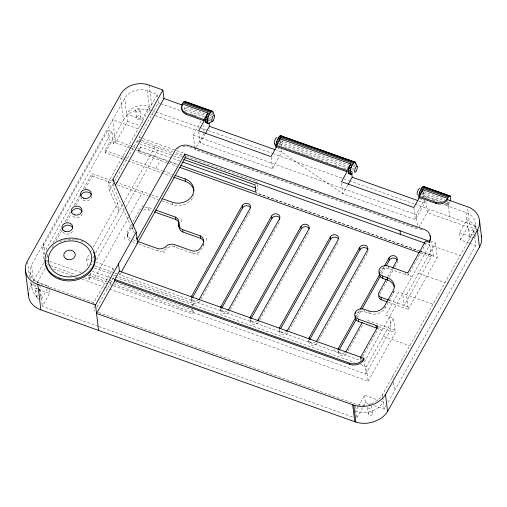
<?xml version="1.0" encoding="UTF-8"?>
<svg xmlns="http://www.w3.org/2000/svg" width="507" height="507" viewBox="0 0 507 507"><rect width="100%" height="100%" fill="white"/><g stroke="black" fill="none" stroke-linecap="round" stroke-linejoin="round"><path stroke-width="0.38" stroke-dasharray="2.54 1.9" d="M283.242 139.919L281.049 146.048L284.015 147.106M423.231 191.779L423.858 196.944L421.9 196.247L424.093 190.119M204.67 117.161L183.94 109.772L185.074 106.603L205.804 113.986M279.091 145.351L280.935 140.762L348.556 164.864M443.866 204.074L448.308 205.658L449.982 201.609M47.658 288.191L48.805 286.138L33.506 280.688L31.605 264.946L124.735 98.333A16.972 14.038 -6.9 0 1 147.296 90.797L157.404 94.397L157.778 97.477M81.31 272.652L44.001 259.356L42.537 247.245L107.978 130.179L111.895 131.573L113.359 143.684L109.449 142.29L107.978 130.179M46.631 250.154L46.454 248.639L111.895 131.573M53.21 242.891L60.878 229.177M65.092 221.629L70.46 212.027M74.295 205.164L79.662 195.563M83.503 188.699L91.938 173.609L111.838 180.701M123.049 159.135L105.222 152.784L104.93 150.364L109.449 142.29M28.931 290.226A21.338 17.65 -6.9 0 1 30.604 286.271L32.144 283.514M33.684 280.758L44.47 261.466M46.397 258.025L48.323 254.577M52.177 247.689L53.717 244.932M56.024 240.8L61.803 230.463M66.81 221.508L71.043 213.929M75.67 205.658L80.29 197.394M84.91 189.124L92.23 176.03L91.938 173.609M105.222 152.784L123.429 120.216L120.355 94.784M47.544 261.416L46.061 264.071L49.768 265.395M113.359 143.684L115.241 140.312L112.75 119.728L138.183 128.791M37.303 288.99L34.387 287.951L37.005 283.261M37.379 282.589L46.352 266.492L48.59 267.29M47.278 288.87L41.549 299.124A16.972 14.038 -6.9 0 1 38.995 297.977M141.941 119.525L149.204 106.54A16.972 14.038 -6.9 0 0 126.642 114.075L141.941 119.525L142.467 123.885M108.485 181.905L117.833 202.958L118.86 211.438L109.512 190.385L108.485 181.905L157.404 94.397M98.257 326.293L42.423 306.386L49.686 293.407L49.242 289.77M109.512 190.385L114.151 182.095M114.538 181.405L137.327 140.635L138.791 141.155M138.373 141.713L139.501 139.691L139.21 137.27L158.431 102.877L158.152 100.563M133.233 226.844L132.08 228.911L113.91 187.97L114.677 186.595M167.006 162.804L138.791 152.746L138.5 150.326L140.382 146.954L179.751 160.985M138.791 152.746L140.673 149.375L140.382 146.954M87.458 265.826L86.608 258.824L89.688 253.304M90.075 252.613L91.621 249.856M93.161 247.099L117.833 202.958M92.578 258.45L93.738 256.371M95.671 252.917L123.081 203.89M123.461 203.199L154.933 146.91M96.482 259.863L125.736 207.528M126.123 206.837L158.843 148.304M84.644 277.823L89.099 279.408L88.807 276.987L90.664 273.666L114.531 282.171M89.099 279.408L90.956 276.087L90.664 273.666M94.866 277.481L128.613 217.116M128.993 216.432L142.797 191.741M155.795 168.489L160.307 160.415M130.141 240.945A7.675 6.344 -6.9 0 1 127.713 234.259L127.422 231.832L131.573 224.411M133.081 221.717L139.488 210.247A7.675 6.344 -6.9 0 1 141.155 208.688M127.713 234.259L132.619 225.488M94.042 304.986L93.763 302.679L113.017 268.235L92.477 260.915M97.097 307.02L114.043 276.714L113.853 275.168M194.751 148.152L193.173 135.154L200.975 121.205M377.899 327.085L378.121 328.897L360.433 360.54L119.81 274.788L120.97 272.715M196.051 147.689L194.935 149.685L417.952 229.164M196.418 147.024L204.22 133.075L203.294 125.432M281.505 149.831L281.784 152.106L272.5 168.711L200.119 142.911L204.942 134.279M203.928 244.025A7.656 6.331 -6.9 0 1 203.611 245.375L200.829 250.357A7.003 5.792 -6.9 0 1 192.172 253.247L174.566 246.972A7.763 6.42 -6.9 0 0 166.841 248.202A7.675 6.344 -6.9 0 1 158.19 251.092L138.202 243.968M255.37 184.218L256.878 181.525L186.303 156.371M191.982 306.006L193.465 303.351L118.125 276.505M256.624 190.809L257.759 188.788L257.226 184.428M113.422 285.758L192.489 313.941L194.346 310.62L115.279 282.437M200.962 299.193L250.407 210.741A4.341 3.587 -6.9 0 0 250.756 209.835M230.305 309.65L279.75 221.198M259.647 320.113L309.093 231.661A4.341 3.587 -6.9 0 0 309.441 230.755M347.751 185.175L342.922 193.807L281.784 152.106L276.556 150.243M288.99 330.57L338.435 242.118A4.341 3.587 -6.9 0 0 338.784 241.212M318.339 341.027L367.784 252.575A4.341 3.587 -6.9 0 0 368.126 251.668M356.174 316.558L359.647 310.341M380.51 273.026L383.983 266.809M357.239 317.597L361.485 309.999M381.575 274.065L385.827 266.467M417.489 225.342L416.19 214.632L424.359 200.018M341.642 183.211L342.922 193.807L415.309 219.607L424.587 202.996L424.226 199.973M387.703 276.949L392.266 268.78M348.049 350.831L362.537 324.917M379.623 294.345L387.234 280.732M389.515 276.645L394.465 267.797M394.845 267.119L397.127 263.032A4.341 3.587 -6.9 0 0 397.532 261.187M418.693 227.833L429.087 209.239M356.573 313.313A6.509 5.387 -6.9 0 1 364.311 311.64L369.197 313.383A11.934 9.874 -6.9 0 0 385.067 308.085L393.419 293.141A11.934 9.874 -6.9 0 0 394.37 290.644M379.268 272.715A6.509 5.387 -6.9 0 1 388.444 268.469L406.05 274.743L408.186 275.117L425.874 243.474L429.79 244.868L364.343 361.935L365.813 374.046L114.221 284.383M109.67 289.06L368.158 381.182L366.403 366.65L393.552 318.079L385.726 315.291L398.724 292.045L432.946 304.244M420.791 251.529L433.403 256.079L431.641 241.547L435.557 242.942L406.551 294.833L408.306 309.365L388.596 302.343M365.813 374.046L391.106 328.796L389.642 316.685M429.79 244.868L431.254 256.979L404.104 305.55L402.634 293.439M368.158 381.182L395.314 332.611L393.552 318.079M408.306 309.365L437.313 257.474L435.557 242.942M358.024 406.969L355.711 411.114A20.768 17.175 -6.9 0 0 383.311 401.899L381.15 401.126M358.411 406.278L364.59 395.226L378.273 400.099M469.14 243.094L460.394 239.976L459.513 232.707L466.776 219.721A16.978 14.044 -6.9 0 1 476.307 230.21L475.522 223.669M364.59 395.226L365.471 402.488L356.586 418.383L355.008 405.302M460.394 239.976L469.52 223.65L467.467 206.691M371.39 403.661A20.768 17.175 -6.9 0 0 382.43 394.63L473.937 230.894A16.978 14.044 -6.9 0 0 465.895 212.452L443.847 204.581M374.109 405.568L384.192 409.162L386.112 405.727M388.032 402.285L475.699 245.426L474.641 236.706M130.457 148.057L115.539 142.74L127.523 121.338L124.735 98.333M350.736 172.31L351.478 171.151L353.43 171.848M278.951 148.507L278.032 148.164M158.431 102.877L159.927 103.403M160.675 103.669L181.563 111.109M150.82 114.069L154.527 115.387M155.269 115.653L197.54 130.705M420.049 251.263L255.775 192.742L418.535 250.781M211.508 112.915L212.984 113.441M354.304 163.805L355.794 164.338M210.595 114.024L212.813 114.816M353.385 164.914L355.622 165.713M210.24 115.571L212.465 116.363M353.03 166.461L354.526 166.993M423.744 191.659L445.013 199.245M184.567 108.213L205.297 115.596M209.733 117.18L211.216 117.706M280.428 142.372L348.049 166.473M352.523 168.071L354.019 168.603M423.237 193.268L443.777 200.588M447.44 201.9L449.646 202.68M209.106 118.746L211.33 119.538M279.801 143.937L347.422 168.039M351.896 169.636L353.392 170.168M422.604 194.834L441.679 201.634M446.084 203.199L449.018 204.245M423.738 195.975L439.303 201.52M445.228 203.637L448.194 204.689M183.965 111.445L187.596 112.744M190.499 113.777L193.408 114.81M194.137 115.07L196.317 115.85M208.669 120.254L210.62 120.951M284.757 147.372L287.723 148.424M288.464 148.69L292.913 150.275M293.654 150.541L296.614 151.599M297.356 151.859L301.804 153.444M302.546 153.71L305.512 154.768M306.253 155.028L313.668 157.671M316.634 158.729L322.566 160.846M325.526 161.898L329.975 163.488M334.424 165.073L338.872 166.657M343.321 168.242L346.287 169.3M425.341 197.47L429.784 199.055M432.75 200.113L434.974 200.905M420.455 198.94L421.761 199.403M418.617 200.873L424.587 202.996M152.277 110.583L155.262 111.648M156.004 111.914L199.283 127.333M200.031 127.599L271.657 153.127M272.405 153.393L348.505 180.517M349.253 180.784L414.168 203.922M414.91 204.188L471.7 224.557A21.338 17.65 -6.9 0 1 476.992 228.264M193.173 135.154L416.19 214.632M459.513 232.707L473.361 237.644M127.523 121.338L141.364 126.275M469.869 243.347L475.699 245.426M189.599 146.992L423.611 230.393M139.21 137.27L142.194 138.329M142.936 138.595L175.764 150.294M176.512 150.56L184.719 153.488M141.732 140.483L172.931 151.606M175.904 152.664L183.331 155.313M139.526 141.421L172.05 153.013M174.985 154.058L181.582 156.41M182.317 156.669L184.523 157.455M433.7 246.263L460.096 255.667M139.843 143.849L172.532 155.503M173.274 155.763L181.449 158.678M131.953 146.27L115.241 140.312L115.539 142.74M132.682 146.529L137.042 148.082M137.765 148.342L140.673 149.375M138.5 150.326L168.21 160.915M168.958 161.182L177.868 164.357M131.199 148.323L135.68 149.92M136.421 150.186L169.243 161.891M169.991 162.151L177.45 164.813M419.283 251.047L437.313 257.474M167.754 163.07L176.683 166.252M420.088 252.999L431.254 256.979M104.93 150.364L124.095 157.195M124.836 157.455L128.518 158.767M131.471 159.819L162.398 170.846M163.134 171.106L172.665 174.503M123.79 159.401L171.322 176.341M418.617 273.248L445.013 282.653M412.096 276.511L408.186 275.117L407.894 272.69M115.526 182.019L150.871 194.612M151.599 194.878L159.673 197.749M92.23 176.03L113.764 183.711M117.478 185.03L147.93 195.886M148.671 196.146L158.323 199.587M162.037 200.911L172.437 204.619A15.191 12.567 -6.9 0 0 193.845 194.701M144.894 207.243A7.675 6.344 -6.9 0 1 148.145 207.357L152.588 208.941M143.595 210.044A7.675 6.344 -6.9 0 1 148.437 209.778L152.88 211.362M389.199 300.239L408.015 306.944M395.016 330.19L368.012 320.563A4.341 3.587 -6.9 0 0 365.807 320.316M378.52 326.628L395.314 332.611M132.726 239.697L136.427 241.015M382.031 330.291L377.772 328.593M131.541 241.592L137.46 243.702M383.343 336.344L409.745 345.755M86.608 258.824L91.742 260.655M361.447 358.582L360.141 358.119L360.433 360.54M42.537 247.245L46.454 248.639M90.138 264.21L92.097 264.908M94.866 265.896L113.942 272.696M114.677 272.956L118.346 274.262M94.258 267.994L111.413 274.11M114.398 275.174L117.383 276.239M115.533 277.24L354.488 362.404M360.445 364.527L366.403 366.65M92.401 271.315L111.052 277.963M111.794 278.229L114.031 279.027M87.984 275.028L108.264 282.26M109.011 282.526L111.242 283.318M88.807 276.987L112.674 285.492M50.51 265.655L75.739 274.648M53.058 268.881L72.425 275.783M75.404 276.847L77.641 277.646M82.109 279.237L104.455 287.203M105.203 287.469L108.929 288.794M93.763 302.679L39.641 283.381A16.972 14.038 -6.9 0 1 31.605 264.946M365.471 402.488L370.509 404.288M38.031 289.25L49.686 293.407M98.516 312.483L354.83 403.851A20.768 17.175 -6.9 0 0 365.382 405.055M99.004 326.559L352.866 417.052M134.374 233.201L131.934 227.7L132.08 228.911M473.937 230.894L474.203 233.074M472.955 228.714A2.167 1.794 -6.9 0 1 469.869 230.603A2.167 1.794 -6.9 0 1 469.564 227.504A2.167 1.794 -6.9 0 1 472.955 228.714L473.658 234.526M468.639 229.164L469.52 236.433M465.895 212.452L467.657 226.984L427.23 212.56L425.842 201.089M447.839 201.786L449.627 216.559M413.839 207.496L415.309 219.607M405.758 272.322L406.05 274.743M393.198 291.322L393.419 293.141M388.153 266.042L388.444 268.469M384.845 306.266L385.067 308.085M392.811 376.061L393.178 379.122M393.552 382.183L394.566 390.599M367.638 251.364L367.784 252.575M382.43 394.63L382.696 396.81M382.785 397.539L384.192 409.162M368.906 310.962L369.197 313.383M351.478 171.151L351.655 172.659M364.013 309.219L364.311 311.64M372.55 413.547A2.167 1.794 -6.9 0 0 369.159 412.337A2.167 1.794 -6.9 0 0 369.464 415.429A2.167 1.794 -6.9 0 0 372.55 413.547L371.669 406.278A2.167 1.794 -6.9 0 1 369.685 408.293A2.167 1.794 -6.9 0 1 367.353 406.734L368.234 413.997M337.998 350.198L338.289 352.618M334.74 349.298L335 351.478M308.947 342.162L308.655 339.734A4.341 3.587 -6.9 0 0 315.43 342.149M280.434 140.959L281.049 146.048M271.125 157.354L272.5 168.711M279.313 329.277L279.604 331.698M256.878 181.525L257.138 183.699M250.262 321.242L249.97 318.821A4.341 3.587 -6.9 0 0 256.745 321.235M208.491 118.796L208.852 121.762M220.621 308.364L220.919 310.785M198.744 131.56L200.119 142.911M206.102 237.973L206.4 240.394M203.465 244.165L203.611 245.375M182.501 105.133L182.869 108.162M197.749 252.917L198.041 255.338M192.026 252.036L192.172 253.247M193.465 303.351L193.902 306.988M191.57 300.328L191.278 297.907A4.341 3.587 -6.9 0 0 198.053 300.321M181.398 219.208L181.696 221.629M191.957 309.581L192.489 313.941M172.146 202.198L172.437 204.619M174.421 245.762L174.566 246.972M149.197 85.151L151.808 106.73M166.695 246.991L166.841 248.202M147.296 90.797L149.73 110.9M163.761 250.762L164.059 253.183M158.045 249.881L158.19 251.092M140.078 110.082A2.167 1.794 -6.9 0 1 136.991 111.965A2.167 1.794 -6.9 0 1 136.694 108.872A2.167 1.794 -6.9 0 1 140.078 110.082L140.959 117.345A2.167 1.794 -6.9 0 1 137.872 119.234A2.167 1.794 -6.9 0 1 137.568 116.141A2.167 1.794 -6.9 0 1 140.959 117.345M148.145 207.357L148.437 209.778M135.762 110.532L136.643 117.801M137.327 140.635L137.543 142.454M142.277 205.265L142.492 207.084M127.143 234.545L127.434 236.965M124.64 236.813L124.931 239.241M113.346 183.35L113.91 187.97M119.633 273.33L119.81 274.788M113.017 268.235L113.391 271.315M94.137 305.759L94.79 311.152M47.094 253.937L47.55 257.721M43.57 243.487L44.952 254.92M39.825 284.877L42.423 306.386M39.685 289.681L40.478 296.221M35.37 290.131L36.251 297.4A2.167 1.794 -6.9 0 0 38.583 298.959M33.861 283.59L34.387 287.951M30.021 272.164L30.838 278.913M31.295 282.659L31.928 287.913M27.619 261.612L29.488 277.025M30.046 281.645L30.604 286.271M82.21 213.65A5.425 4.487 -6.9 0 1 77.324 217.509A5.425 4.487 -6.9 0 1 71.791 214.746M91.564 195.873A5.425 4.487 -6.9 0 1 87.305 200.791A5.425 4.487 -6.9 0 1 81.069 198.142M72.495 231.388A5.425 4.487 -6.9 0 1 67.33 234.152A5.425 4.487 -6.9 0 1 62.507 231.35M471.288 237.992A2.167 1.794 -6.9 0 1 469.856 235.299A2.167 1.794 -6.9 0 1 473.462 235.115M476.174 234.614A16.978 14.044 -6.9 0 1 474.818 238.163M37.835 297.267A16.972 14.038 -6.9 0 1 32.15 284.231M39.312 288.813A2.167 1.794 -6.9 0 1 39.178 291.005M37.138 291.69A2.167 1.794 -6.9 0 1 35.363 289.896A2.167 1.794 -6.9 0 1 37.353 288.115M40.566 296.944A2.167 1.794 -6.9 0 1 40.535 297.413M36.251 297.4A2.167 1.794 -6.9 0 1 38.234 295.385M39.806 295.746A2.167 1.794 -6.9 0 1 40.186 296.082M370.668 403.914A20.768 17.175 -6.9 0 1 366.143 404.96M130.508 238.905A7.675 6.344 -6.9 0 1 127.422 231.832M344.779 352.612A4.341 3.587 -6.9 0 1 338.239 351.104M227.402 310.778A4.341 3.587 -6.9 0 1 220.862 309.27M286.924 331.033A4.341 3.587 -6.9 0 1 279.547 330.19M123.429 120.216A21.338 17.65 -6.9 0 1 150.978 110.146M346.522 353.556A4.341 3.587 -6.9 0 1 340.755 355.483A4.341 3.587 -6.9 0 1 338.695 350.768M317.179 343.1A4.341 3.587 -6.9 0 1 311.406 345.026A4.341 3.587 -6.9 0 1 309.352 340.311M287.837 332.643A4.341 3.587 -6.9 0 1 282.063 334.569A4.341 3.587 -6.9 0 1 280.01 329.854M258.488 322.186A4.341 3.587 -6.9 0 1 252.72 324.112A4.341 3.587 -6.9 0 1 250.667 319.397M229.145 311.729A4.341 3.587 -6.9 0 1 223.378 313.656A4.341 3.587 -6.9 0 1 221.318 308.94M199.802 301.266A4.341 3.587 -6.9 0 1 194.035 303.192A4.341 3.587 -6.9 0 1 191.976 298.477M478.627 230.146A21.338 17.65 -6.9 0 1 479.318 231.148M59.756 241.605A25.071 20.736 -6.9 0 1 67.437 239.551M68.153 239.469A25.071 20.736 -6.9 0 1 73.965 239.418M75.385 239.583A25.071 20.736 -6.9 0 1 78.883 240.293M80.892 240.92A25.071 20.736 -6.9 0 1 83.047 241.801M177.697 148.9A10.85 8.974 -6.9 0 1 178.813 148.126M182.685 146.586A10.85 8.974 -6.9 0 1 185.505 146.289M186.912 146.371A10.85 8.974 -6.9 0 1 188.287 146.605"/><path stroke-width="0.76" d="M212.287 121.407L208.523 123.41L205.652 122.371L205.595 119.113L207.788 112.985L204.074 119.627L204.22 120.837L198.649 130.8L271.036 156.6L276.607 146.637L276.454 145.427L280.168 138.785L282.266 136.326L283.185 136.662M207.99 123.448L207.61 123.068C207.008 118.898 208.726 114.056 211.844 111.223L212.763 111.565L214.404 115.488M357.213 166.378L355.185 162.082L280.314 135.629C277.196 138.462 275.478 143.304 276.074 147.467L274.433 143.551M352.695 173.007L350.8 174.345L348.841 173.648L348.252 172.494L348.753 168.47L350.597 163.881L346.883 170.523L347.029 171.734L341.458 181.696L413.839 207.496L419.409 197.534L419.264 196.323L422.977 189.675L421.647 192.654L419.688 191.957L418.655 196.488L418.883 198.364M350.8 174.345L350.413 173.964C349.817 169.794 351.528 164.952 354.653 162.12L355.185 162.082M450.153 201.07L450.653 197.046L450.064 195.898L423.656 186.481L421.754 187.818L419.688 191.957M280.168 138.785L278.837 141.757L276.879 141.06M113.067 181.037L112.884 179.497L162.893 90.031L149.197 85.151A21.338 17.65 -6.9 0 0 120.355 94.784L27.53 260.839A21.338 17.65 -6.9 0 0 37.81 284.414L40.883 309.847L355.844 422.097A25.141 20.793 -6.9 0 0 367.898 423.142L373.893 421.805L379.382 419.308A25.141 20.793 -6.9 0 0 387.576 411.5L479.47 247.105A21.338 17.65 -6.9 0 0 481.225 235.521M115.444 185.22L163.919 98.51L162.893 90.031M133.088 225.634L175.029 150.598A10.85 8.974 -6.9 0 1 189.453 145.782L424.207 229.443A10.85 8.974 -6.9 0 1 429.347 241.237L429.492 242.447L425.582 241.053L407.894 272.69L405.758 272.322L388.153 266.042A6.509 5.387 -6.9 0 0 379.496 268.932A6.509 5.387 -6.9 0 0 382.582 276.011L382.874 278.432L387.766 280.175A11.934 9.874 -6.9 0 1 394.3 286.791M98.592 330.418L95.519 304.986L136.244 232.13L112.884 179.497M419.409 197.534L436.039 203.459A8.682 7.18 -6.9 0 0 447.58 199.606L469.647 207.597A21.338 17.65 -6.9 0 1 477.423 230.153L385.523 394.547A25.141 20.793 -6.9 0 1 353.791 405.144L96.545 313.459L114.88 280.669L114.728 279.452L119.373 271.15L118.492 263.887M429.347 241.237L184.814 154.084L137.124 239.393L136.516 238.017M121.357 272.025L185.251 157.715L184.814 154.084M205.316 133.614L209.397 126.306L209.036 123.277M191.335 296.963A4.341 3.587 -6.9 0 1 191.684 296.056L242.289 205.531A4.341 3.587 -6.9 0 1 248.056 203.605A4.341 3.587 -6.9 0 1 250.109 208.32L199.511 298.845A4.341 3.587 -6.9 0 1 198.896 299.656M192.362 297.786L242.58 207.952A4.341 3.587 -6.9 0 1 246.713 205.747A4.341 3.587 -6.9 0 1 250.572 207.984M220.678 307.419A4.341 3.587 -6.9 0 1 221.027 306.513L271.632 215.988A4.341 3.587 -6.9 0 1 277.399 214.062A4.341 3.587 -6.9 0 1 279.458 218.777L279.604 219.987M221.705 308.243L271.923 218.409A4.341 3.587 -6.9 0 1 276.055 216.204A4.341 3.587 -6.9 0 1 279.915 218.441M279.458 218.777L228.853 309.302A4.341 3.587 -6.9 0 1 228.239 310.119M250.027 317.883A4.341 3.587 -6.9 0 1 250.369 316.976L300.974 226.445A4.341 3.587 -6.9 0 1 306.748 224.519A4.341 3.587 -6.9 0 1 308.801 229.234L258.196 319.765A4.341 3.587 -6.9 0 1 257.581 320.576M251.054 318.707L301.266 228.872A4.341 3.587 -6.9 0 1 305.398 226.661A4.341 3.587 -6.9 0 1 309.264 228.904M348.125 184.51L352.207 177.203L351.75 173.419M279.37 328.34A4.341 3.587 -6.9 0 1 279.718 327.433L330.317 236.908A4.341 3.587 -6.9 0 1 336.09 234.982A4.341 3.587 -6.9 0 1 338.144 239.697L287.539 330.222A4.341 3.587 -6.9 0 1 286.924 331.033M280.783 328.473L330.615 239.329L330.317 236.908M308.712 338.796A4.341 3.587 -6.9 0 1 309.061 337.89L359.666 247.365A4.341 3.587 -6.9 0 1 365.433 245.439A4.341 3.587 -6.9 0 1 367.486 250.154L316.881 340.679A4.341 3.587 -6.9 0 1 316.273 341.49M309.739 339.62L359.957 249.786A4.341 3.587 -6.9 0 1 364.089 247.581A4.341 3.587 -6.9 0 1 367.949 249.818M338.055 349.253A4.341 3.587 -6.9 0 1 338.403 348.347L355.401 317.94M360.42 308.959L379.35 275.098M384.369 266.112L389.008 257.822A4.341 3.587 -6.9 0 1 394.776 255.896A4.341 3.587 -6.9 0 1 396.835 260.611L392.646 268.095M339.082 350.077L356.079 319.676M361.871 309.308L380.415 276.138M386.214 265.769L389.3 260.243A4.341 3.587 -6.9 0 1 393.432 258.038A4.341 3.587 -6.9 0 1 397.292 260.275M362.239 322.49L346.23 351.136A4.341 3.587 -6.9 0 1 345.616 351.947M386.562 278.989L378.951 292.602A4.341 3.587 -6.9 0 0 381.004 297.317L381.296 299.738L387.139 301.823M360.521 357.429L377.829 326.476L376.055 325.456L358.443 319.182A6.509 5.387 -6.9 0 1 355.363 312.109A6.509 5.387 -6.9 0 1 364.013 309.219L368.906 310.962A11.934 9.874 -6.9 0 0 384.769 305.664L393.128 290.72A11.934 9.874 -6.9 0 0 387.468 277.754L382.582 276.011M204.22 120.837L186.614 114.563L186.468 113.353A8.682 7.18 -6.9 0 1 182.355 103.922L183.807 101.92L184.985 101.425L212.376 111.185M450.064 195.898L448.169 197.229L447.434 198.395L447.58 199.606M209.169 122.954L208.523 123.41L205.652 122.371M206.038 122.751L206.571 122.707M184.453 101.463L212.763 111.565L212.965 112.332M280.314 135.629L355.565 162.462L355.775 163.229M423.117 186.525L450.444 196.272M183.807 101.92L211.197 111.679M279.668 136.079L354 162.576M422.47 186.975L448.885 196.386M183.09 102.756L210.481 112.516M278.951 136.922L353.29 163.412M421.754 187.818L448.169 197.229M182.355 103.922L209.746 113.682M278.216 138.081L352.549 164.579M421.019 188.978L447.434 198.395A8.682 7.18 -6.9 0 1 435.893 202.249L419.264 196.323M163.919 98.51L182.501 105.133M207.084 114.398L209.036 115.095M277.506 139.495L279.465 140.192M349.887 165.295L351.845 165.992M420.316 190.391L422.274 191.088M206.457 115.964L208.409 116.661M349.26 166.86L351.218 167.557M205.95 117.573L207.902 118.27M276.372 142.67L278.33 143.367M348.753 168.47L350.711 169.167M419.181 193.566L421.14 194.263M205.595 119.113L207.553 119.81M276.023 144.216L277.329 144.679M348.404 170.01L350.362 170.707M418.833 195.113L420.132 195.575M186.468 113.353L204.074 119.627M276.454 145.427L346.883 170.523M205.424 120.489L207.382 121.186M348.233 171.385L350.185 172.082M276.607 146.637L347.029 171.734M205.443 121.598L207.401 122.295M348.252 172.494L350.204 173.191M348.461 173.267L351.332 174.3M209.397 126.306L275.067 149.711M352.207 177.203L417.876 200.607M185.251 157.715L425.145 243.214M183.68 159.471L254.996 184.89L255.87 192.153L180.841 165.415M182.723 162.05L255.528 187.996M179.662 167.31L419.346 252.733M174.871 175.289L185.137 178.946A15.191 12.567 -6.9 0 1 192.337 195.455A15.191 12.567 -6.9 0 1 172.146 202.198L161.872 198.535M173.546 177.133L185.429 181.373A15.191 12.567 -6.9 0 1 193.959 190.759M155.548 209.993L175.53 217.116A7.675 6.344 -6.9 0 1 178.616 224.189A7.852 6.49 -6.9 0 0 182.628 229.601L182.919 232.029L200.525 238.303A7.656 6.331 -6.9 0 1 203.751 241.997M154.356 211.888L175.828 219.537A7.675 6.344 -6.9 0 1 179.25 224.582M381.004 297.317L388.457 299.973M182.628 229.601L200.233 235.882A7.656 6.331 -6.9 0 1 203.32 242.954L200.531 247.936A7.003 5.792 -6.9 0 1 191.88 250.826L174.275 244.551A7.763 6.42 -6.9 0 0 166.55 245.781A7.675 6.344 -6.9 0 1 157.892 248.671L137.91 241.547M355.134 315.893A6.509 5.387 -6.9 0 0 358.741 321.603L377.297 328.352M119.373 271.15L363.906 358.303L364.051 359.514A10.85 8.974 -6.9 0 1 349.627 364.33L114.88 280.669M114.728 279.452L349.481 363.12A10.85 8.974 -6.9 0 0 363.906 358.303M37.81 284.414L95.519 304.986M423.656 186.481L424.036 186.861M280.846 135.584L281.227 135.965M184.985 101.425L185.372 101.799M479.578 220.894L481.625 237.846M477.423 230.153L479.47 247.105M435.893 202.249L436.039 203.459M400.004 230.774L400.441 234.411M389.008 257.822L389.3 260.243M387.468 277.754L387.766 280.175M385.523 394.547L387.576 411.5M376.055 325.456L376.346 327.877M359.666 247.365L359.957 249.786M358.443 319.182L358.741 321.603M355.363 312.109L355.508 313.32M349.481 363.12L349.627 364.33M353.791 405.144L355.844 422.097M352.682 404.744L354.729 421.704M338.403 348.347L338.549 349.557M300.974 226.445L301.266 228.872M309.061 337.89L309.207 339.101M271.632 215.988L271.923 218.409M279.718 327.433L279.864 328.644M258.196 319.765L258.342 320.975M242.289 205.531L242.58 207.952M250.369 316.976L250.515 318.187M221.027 306.513L221.172 307.724M200.233 235.882L200.525 238.303M185.137 178.946L185.429 181.373M191.684 296.056L191.83 297.267M178.616 224.189L178.908 226.616A7.852 6.49 -6.9 0 0 182.919 232.029M175.53 217.116L175.828 219.537M136.244 232.13L137.562 243.024M25.375 270.098L28.449 295.53M417.432 194.631A3.257 0.944 -70.4 0 1 417.793 190.841A3.257 0.944 -70.4 0 1 419.815 188.693M274.623 143.735A3.257 0.944 -70.4 0 1 274.832 140.344A3.257 0.944 -70.4 0 1 276.816 137.606M71.563 212.433A5.425 4.487 -6.9 0 1 76.449 208.573A5.425 4.487 -6.9 0 1 81.988 211.337M62.209 230.216A5.425 4.487 -6.9 0 1 66.468 225.292A5.425 4.487 -6.9 0 1 72.704 227.947M80.847 195.829A5.425 4.487 -6.9 0 1 85.734 191.969A5.425 4.487 -6.9 0 1 91.266 194.732M381.296 299.738A4.341 3.587 -6.9 0 1 378.894 295.93M179.225 225.266A7.675 6.344 -6.9 0 1 178.908 226.616M382.874 278.432A6.509 5.387 -6.9 0 1 379.268 272.715M40.883 309.847A21.338 17.65 -6.9 0 1 28.43 293.166M330.615 239.329A4.341 3.587 -6.9 0 1 338.087 238.543M429.911 235.552A10.85 8.974 -6.9 0 1 429.492 242.447M93.725 252.239A25.071 20.736 -6.9 0 1 74.041 280.491A25.071 20.736 -6.9 0 1 45.167 260.395M186.614 114.563A8.682 7.18 -6.9 0 1 181.677 107.89M356.148 171.074A3.257 0.944 -70.4 0 0 357.023 166.195A3.257 0.944 -70.4 0 0 354.608 170.504A3.257 0.944 -70.4 0 0 356.148 171.074M213.339 120.178A3.257 0.944 -70.4 0 0 214.214 115.298A3.257 0.944 -70.4 0 0 211.799 119.608A3.257 0.944 -70.4 0 0 213.339 120.178M74.276 214.772A5.425 4.487 -6.9 0 0 81.988 210.056A5.425 4.487 -6.9 0 0 73.521 207.033A5.425 4.487 -6.9 0 0 74.276 214.772M64.991 231.376A5.425 4.487 -6.9 0 0 72.71 226.661A5.425 4.487 -6.9 0 0 64.237 223.638A5.425 4.487 -6.9 0 0 64.991 231.376M83.554 198.167A5.425 4.487 -6.9 0 0 91.273 193.446A5.425 4.487 -6.9 0 0 82.799 190.429A5.425 4.487 -6.9 0 0 83.554 198.167M67.063 259.356A5.792 4.791 -6.9 0 0 75.296 254.318A5.792 4.791 -6.9 0 0 66.259 251.098A5.792 4.791 -6.9 0 0 67.063 259.356M60.739 275.497A21.706 17.948 -6.9 0 0 91.602 256.631A21.706 17.948 -6.9 0 0 57.722 244.551A21.706 17.948 -6.9 0 0 60.739 275.497M59.3 278.077A25.071 20.736 -6.9 0 0 94.955 256.276A25.071 20.736 -6.9 0 0 55.808 242.327A25.071 20.736 -6.9 0 0 59.3 278.077"/></g></svg>
